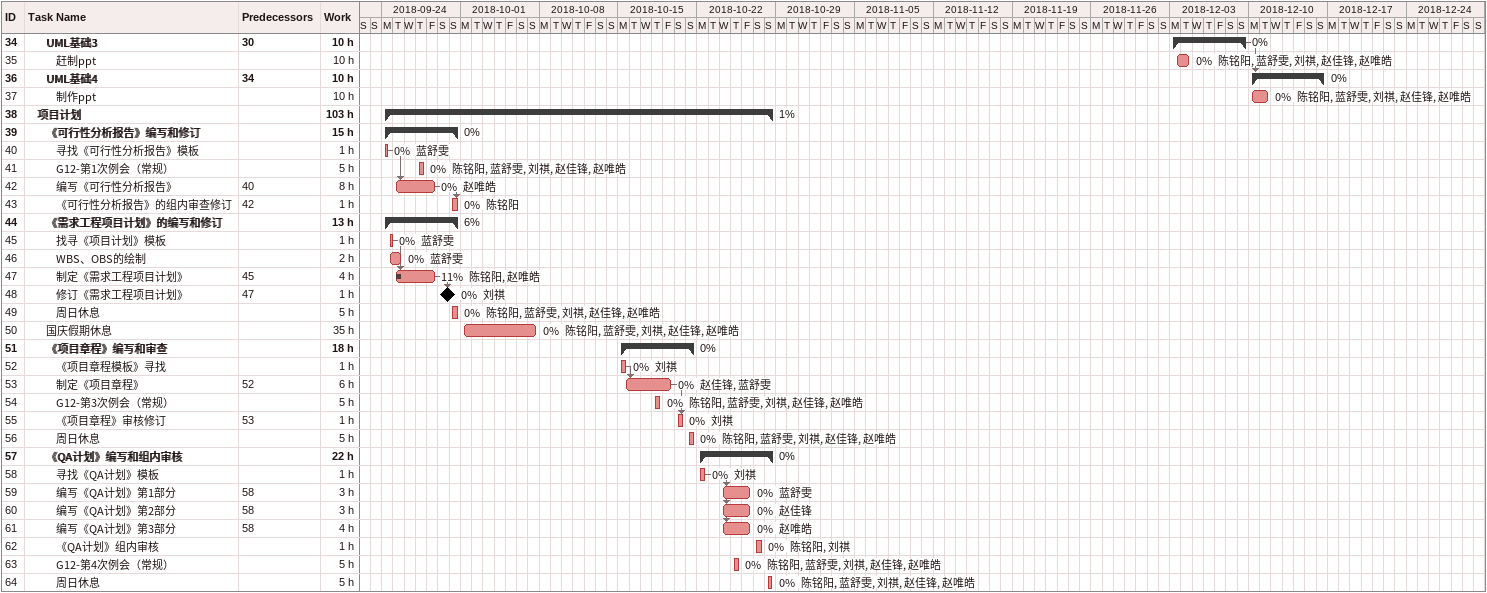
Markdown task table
| ID | Level | Task | Start | Finish | Predecessors | Resources | % complete | Work (h) |
|---|---|---|---|---|---|---|---|---|
| 34 | 3 | **UML基础3** | 2018-12-03 | 2018-12-09 | 30 |  | 0 | 10 |
| 35 | 4 | 赶制ppt | 2018-12-03 | 2018-12-04 |  | 陈铭阳, 蓝舒雯, 刘祺, 赵佳锋, 赵唯皓 | 0 | 10 |
| 36 | 3 | **UML基础4** | 2018-12-10 | 2018-12-16 | 34 |  | 0 | 10 |
| 37 | 4 | 制作ppt | 2018-12-10 | 2018-12-11 |  | 陈铭阳, 蓝舒雯, 刘祺, 赵佳锋, 赵唯皓 | 0 | 10 |
| 38 | 2 | **项目计划** | 2018-09-24 | 2018-10-28 |  |  | 1 | 103 |
| 39 | 3 | **《可行性分析报告》编写和修订** | 2018-09-24 | 2018-09-30 |  |  | 0 | 15 |
| 40 | 4 | 寻找《可行性分析报告》模板 | 2018-09-24 | 2018-09-24 |  | 蓝舒雯 | 0 | 1 |
| 41 | 4 | G12-第1次例会（常规） | 2018-09-27 | 2018-09-27 |  | 陈铭阳, 蓝舒雯, 刘祺, 赵佳锋, 赵唯皓 | 0 | 5 |
| 42 | 4 | 编写《可行性分析报告》 | 2018-09-25 | 2018-09-28 | 40 | 赵唯皓 | 0 | 8 |
| 43 | 4 | 《可行性分析报告》的组内审查修订 | 2018-09-30 | 2018-09-30 | 42 | 陈铭阳 | 0 | 1 |
| 44 | 3 | **《需求工程项目计划》的编写和修订** | 2018-09-24 | 2018-09-30 |  |  | 6 | 13 |
| 45 | 4 | 找寻《项目计划》模板 | 2018-09-24 | 2018-09-24 |  | 蓝舒雯 | 0 | 1 |
| 46 | 4 | WBS、OBS的绘制 | 2018-09-24 | 2018-09-25 |  | 蓝舒雯 | 0 | 2 |
| 47 | 4 | 制定《需求工程项目计划》 | 2018-09-25 | 2018-09-28 | 45 | 陈铭阳, 赵唯皓 | 11 | 4 |
| 48 | 4 | 修订《需求工程项目计划》 (milestone) | 2018-09-29 | 2018-09-29 | 47 | 刘祺 | 0 | 1 |
| 49 | 4 | 周日休息 | 2018-09-30 | 2018-09-30 |  | 陈铭阳, 蓝舒雯, 刘祺, 赵佳锋, 赵唯皓 | 0 | 5 |
| 50 | 3 | 国庆假期休息 | 2018-10-01 | 2018-10-07 |  | 陈铭阳, 蓝舒雯, 刘祺, 赵佳锋, 赵唯皓 | 0 | 35 |
| 51 | 3 | **《项目章程》编写和审查** | 2018-10-15 | 2018-10-21 |  |  | 0 | 18 |
| 52 | 4 | 《项目章程模板》寻找 | 2018-10-15 | 2018-10-15 |  | 刘祺 | 0 | 1 |
| 53 | 4 | 制定《项目章程》 | 2018-10-15 | 2018-10-19 | 52 | 赵佳锋, 蓝舒雯 | 0 | 6 |
| 54 | 4 | G12-第3次例会（常规） | 2018-10-18 | 2018-10-18 |  | 陈铭阳, 蓝舒雯, 刘祺, 赵佳锋, 赵唯皓 | 0 | 5 |
| 55 | 4 | 《项目章程》审核修订 | 2018-10-20 | 2018-10-20 | 53 | 刘祺 | 0 | 1 |
| 56 | 4 | 周日休息 | 2018-10-21 | 2018-10-21 |  | 陈铭阳, 蓝舒雯, 刘祺, 赵佳锋, 赵唯皓 | 0 | 5 |
| 57 | 3 | **《QA计划》编写和组内审核** | 2018-10-22 | 2018-10-28 |  |  | 0 | 22 |
| 58 | 4 | 寻找《QA计划》模板 | 2018-10-22 | 2018-10-22 |  | 刘祺 | 0 | 1 |
| 59 | 4 | 编写《QA计划》第1部分 | 2018-10-24 | 2018-10-26 | 58 | 蓝舒雯 | 0 | 3 |
| 60 | 4 | 编写《QA计划》第2部分 | 2018-10-24 | 2018-10-26 | 58 | 赵佳锋 | 0 | 3 |
| 61 | 4 | 编写《QA计划》第3部分 | 2018-10-24 | 2018-10-26 | 58 | 赵唯皓 | 0 | 4 |
| 62 | 4 | 《QA计划》组内审核 | 2018-10-27 | 2018-10-27 |  | 陈铭阳, 刘祺 | 0 | 1 |
| 63 | 4 | G12-第4次例会（常规） | 2018-10-25 | 2018-10-25 |  | 陈铭阳, 蓝舒雯, 刘祺, 赵佳锋, 赵唯皓 | 0 | 5 |
| 64 | 4 | 周日休息 | 2018-10-28 | 2018-10-28 |  | 陈铭阳, 蓝舒雯, 刘祺, 赵佳锋, 赵唯皓 | 0 | 5 |
